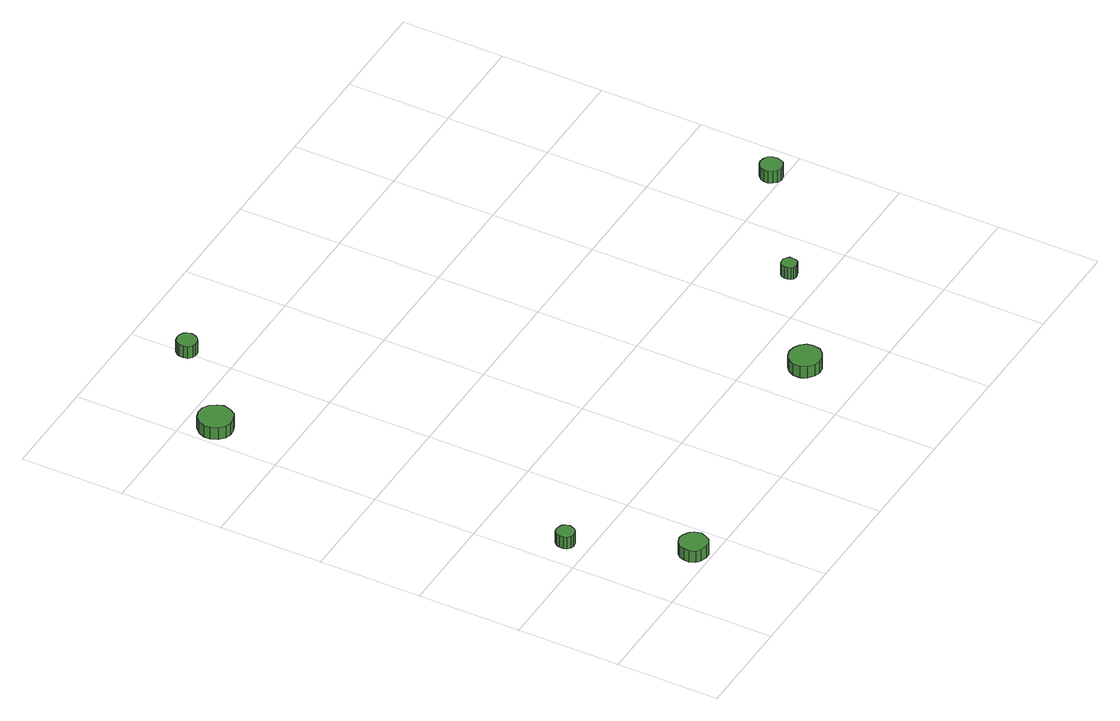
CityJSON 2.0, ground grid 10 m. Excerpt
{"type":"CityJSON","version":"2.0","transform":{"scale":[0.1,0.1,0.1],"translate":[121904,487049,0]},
"CityObjects":{
"tree1":{"type":"SolitaryVegetationObject","attributes":{"function":"something"},"geometry":[{"type":"MultiSurface","lod":"1","boundaries":[[[0,1,2,3,4,5,6,7,8,9,10,11,12,13,14]],[[15,16,17,18,19,20,21,22,23,24,25,26,27,28,29]],[[0,29,28,1]],[[1,28,27,2]],[[2,27,26,3]],[[3,26,25,4]],[[4,25,24,5]],[[5,24,23,6]],[[6,23,22,7]],[[7,22,21,8]],[[8,21,20,9]],[[9,20,19,10]],[[10,19,18,11]],[[11,18,17,12]],[[12,17,16,13]],[[13,16,15,14]],[[14,15,29,0]]]}]},
"tree2":{"type":"SolitaryVegetationObject","attributes":{"function":"something"},"geometry":[{"type":"MultiSurface","lod":"1","boundaries":[[[30,31,32,33,34,35,36,37,38,39,40,41,42,43,44]],[[45,46,47,48,49,50,51,52,53,54,55,56,57,58,59]],[[30,59,58,31]],[[31,58,57,32]],[[32,57,56,33]],[[33,56,55,34]],[[34,55,54,35]],[[35,54,53,36]],[[36,53,52,37]],[[37,52,51,38]],[[38,51,50,39]],[[39,50,49,40]],[[40,49,48,41]],[[41,48,47,42]],[[42,47,46,43]],[[43,46,45,44]],[[44,45,59,30]]]}]},
"tree3":{"type":"SolitaryVegetationObject","attributes":{"function":"something"},"geometry":[{"type":"MultiSurface","lod":"1","boundaries":[[[60,61,62,63,64,65,66,67,68,69,70,71,72,73,74]],[[75,76,77,78,79,80,81,82,83,84,85,86,87,88,89]],[[60,89,88,61]],[[61,88,87,62]],[[62,87,86,63]],[[63,86,85,64]],[[64,85,84,65]],[[65,84,83,66]],[[66,83,82,67]],[[67,82,81,68]],[[68,81,80,69]],[[69,80,79,70]],[[70,79,78,71]],[[71,78,77,72]],[[72,77,76,73]],[[73,76,75,74]],[[74,75,89,60]]]}]},
"tree4":{"type":"SolitaryVegetationObject","attributes":{"function":"something"},"geometry":[{"type":"MultiSurface","lod":"1","boundaries":[[[90,91,92,93,94,95,96,97,98,99,100,101,102,103,104]],[[105,106,107,108,109,110,111,112,113,114,115,116,117,118,119]],[[90,119,118,91]],[[91,118,117,92]],[[92,117,116,93]],[[93,116,115,94]],[[94,115,114,95]],[[95,114,113,96]],[[96,113,112,97]],[[97,112,111,98]],[[98,111,110,99]],[[99,110,109,100]],[[100,109,108,101]],[[101,108,107,102]],[[102,107,106,103]],[[103,106,105,104]],[[104,105,119,90]]]}]},
"tree5":{"type":"SolitaryVegetationObject","attributes":{"function":"something"},"geometry":[{"type":"MultiSurface","lod":"1","boundaries":[[[120,121,122,123,124,125,126,127,128,129,130,131,132,133,134]],[[135,136,137,138,139,140,141,142,143,144,145,146,147,148,149]],[[120,149,148,121]],[[121,148,147,122]],[[122,147,146,123]],[[123,146,145,124]],[[124,145,144,125]],[[125,144,143,126]],[[126,143,142,127]],[[127,142,141,128]],[[128,141,140,129]],[[129,140,139,130]],[[130,139,138,131]],[[131,138,137,132]],[[132,137,136,133]],[[133,136,135,134]],[[134,135,149,120]]]}]},
"tree6":{"type":"SolitaryVegetationObject","attributes":{"function":"something"},"geometry":[{"type":"MultiSurface","lod":"1","boundaries":[[[150,151,152,153,154,155,156,157,158,159,160,161,162,163,164]],[[165,166,167,168,169,170,171,172,173,174,175,176,177,178,179]],[[150,179,178,151]],[[151,178,177,152]],[[152,177,176,153]],[[153,176,175,154]],[[154,175,174,155]],[[155,174,173,156]],[[156,173,172,157]],[[157,172,171,158]],[[158,171,170,159]],[[159,170,169,160]],[[160,169,168,161]],[[161,168,167,162]],[[162,167,166,163]],[[163,166,165,164]],[[164,165,179,150]]]}]},
"tree7":{"type":"SolitaryVegetationObject","attributes":{"function":"something"},"geometry":[{"type":"MultiSurface","lod":"1","boundaries":[[[180,181,182,183,184,185,186,187,188,189,190,191,192,193,194]],[[195,196,197,198,199,200,201,202,203,204,205,206,207,208,209]],[[180,209,208,181]],[[181,208,207,182]],[[182,207,206,183]],[[183,206,205,184]],[[184,205,204,185]],[[185,204,203,186]],[[186,203,202,187]],[[187,202,201,188]],[[188,201,200,189]],[[189,200,199,190]],[[190,199,198,191]],[[191,198,197,192]],[[192,197,196,193]],[[193,196,195,194]],[[194,195,209,180]]]}]}
},
"vertices":[
[32,120,20],[31,124,20],[29,127,20],[26,128,20],[22,129,20],[19,128,20],[16,125,20],[15,122,20],[15,118,20],[16,115,20],[19,112,20],[22,111,20],[26,112,20],[29,114,20],[31,117,20],[31,117,7],[29,114,7],[26,112,7],[22,111,7],[19,112,7],[16,115,7],[15,118,7],[15,122,7],[16,125,7],[19,128,7],[22,129,7],[26,128,7],[29,127,7],[31,124,7],[32,120,7],
[83,16,16],[81,22,16],[78,26,16],[73,29,16],[68,30,16],[62,28,16],[58,24,16],[56,19,16],[56,14,16],[58,8,16],[62,5,16],[68,3,16],[73,3,16],[78,6,16],[81,11,16],[81,11,3],[78,6,3],[73,3,3],[68,3,3],[62,5,3],[58,8,3],[56,14,3],[56,19,3],[58,24,3],[62,28,3],[68,30,3],[73,29,3],[78,26,3],[81,22,3],[83,16,3],
[38,472,15],[36,478,15],[32,484,15],[26,488,15],[19,488,15],[13,486,15],[8,481,15],[5,475,15],[5,468,15],[8,462,15],[13,457,15],[19,455,15],[26,456,15],[32,459,15],[36,465,15],[36,465,2],[32,459,2],[26,456,2],[19,455,2],[13,457,2],[8,462,2],[5,468,2],[5,475,2],[8,481,2],[13,486,2],[19,488,2],[26,488,2],[32,484,2],[36,478,2],[38,472,2],
[113,546,15],[112,550,15],[110,553,15],[106,555,15],[102,555,15],[98,554,15],[95,551,15],[94,548,15],[94,544,15],[95,540,15],[98,537,15],[102,536,15],[106,536,15],[110,539,15],[112,542,15],[112,542,2],[110,539,2],[106,536,2],[102,536,2],[98,537,2],[95,540,2],[94,544,2],[94,548,2],[95,551,2],[98,554,2],[102,555,2],[106,555,2],[110,553,2],[112,550,2],[113,546,2],
[360,55,17],[359,61,17],[355,66,17],[349,69,17],[343,70,17],[337,68,17],[332,64,17],[329,58,17],[329,51,17],[332,45,17],[337,41,17],[343,39,17],[349,40,17],[355,43,17],[359,48,17],[359,48,4],[355,43,4],[349,40,4],[343,39,4],[337,41,4],[332,45,4],[329,51,4],[329,58,4],[332,64,4],[337,68,4],[343,70,4],[349,69,4],[355,66,4],[359,61,4],[360,55,4],
[461,131,15],[461,134,15],[459,136,15],[456,138,15],[453,138,15],[450,137,15],[448,135,15],[447,132,15],[447,129,15],[448,126,15],[450,124,15],[453,123,15],[456,124,15],[459,125,15],[461,128,15],[461,128,2],[459,125,2],[456,124,2],[453,123,2],[450,124,2],[448,126,2],[447,129,2],[447,132,2],[448,135,2],[450,137,2],[453,138,2],[456,138,2],[459,136,2],[461,134,2],[461,131,2],
[578,211,15],[577,215,15],[575,219,15],[571,221,15],[566,222,15],[562,220,15],[559,217,15],[557,213,15],[557,209,15],[559,205,15],[562,202,15],[566,200,15],[571,201,15],[575,203,15],[577,207,15],[577,207,2],[575,203,2],[571,201,2],[566,200,2],[562,202,2],[559,205,2],[557,209,2],[557,213,2],[559,217,2],[562,220,2],[566,222,2],[571,221,2],[575,219,2],[577,215,2],[578,211,2]
]}
